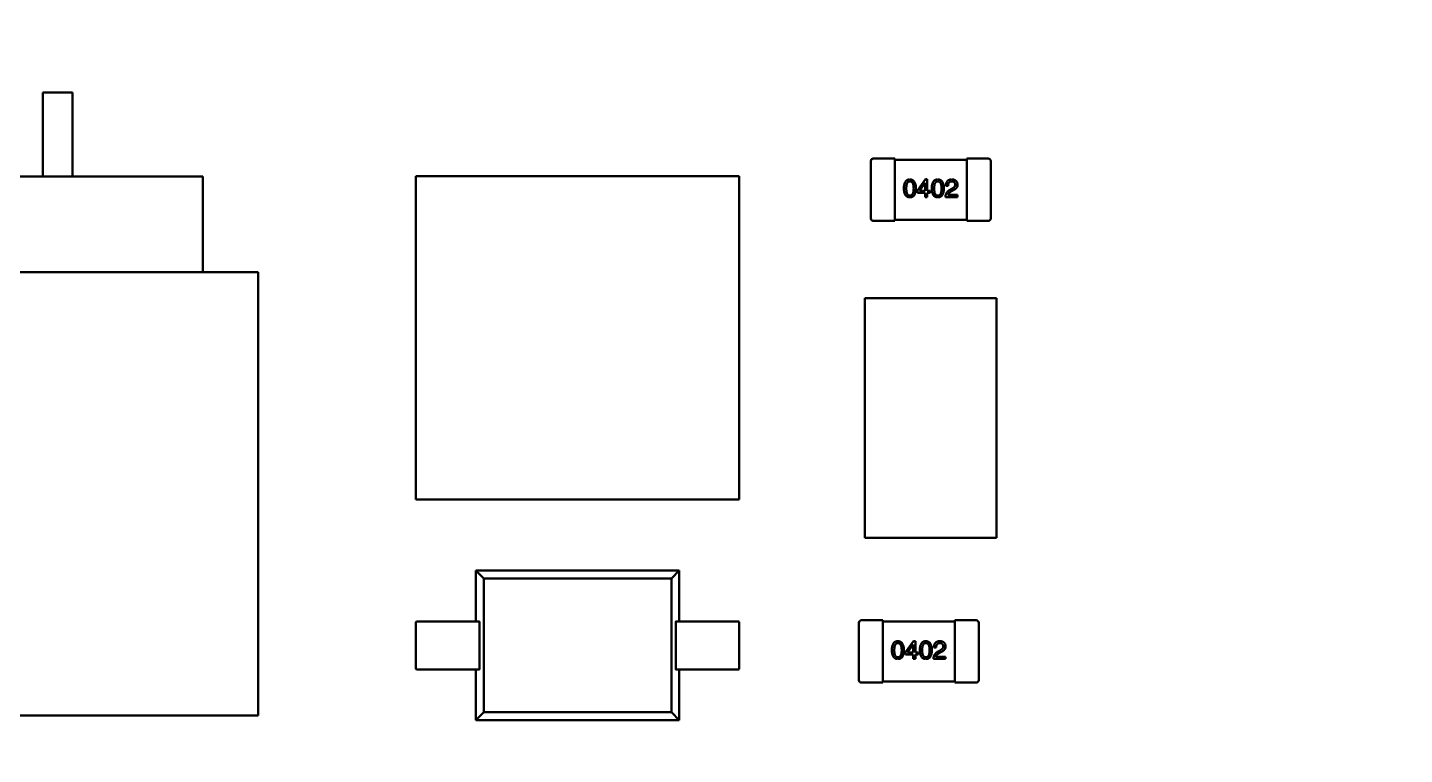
# Model space of a CAD drawing. Header units: millimetres. Extents: x 71 to 428, y 120 to 295.
# Drawn here: x 370.06 to 381.56, y 207.06 to 213.13 of the extents above; entities that cross this region are included whole.
import ezdxf

# ---------------------------------------------------------------- set-up
doc = ezdxf.new("R2010")
doc.units = ezdxf.units.MM
doc.header["$LTSCALE"] = 0.75
doc.layers.add('Visible', color=7, linetype='Continuous', lineweight=50)

msp = doc.modelspace()

# ---------------------------------------------------------------- linework, layer by layer
at = {"layer": 'Visible'}
for p, q in [((370.185, 211.882), (370.185, 212.582)), ((370.185, 212.582), (370.435, 212.582)), ((370.435, 212.582), (370.435, 211.882)), ((377.301, 212.031), (377.121, 212.031)), ((377.301, 212.011), (377.301, 212.031)), ((377.901, 212.021), (377.301, 212.021)), ((377.901, 212.031), (377.901, 212.011)), ((378.081, 212.031), (377.901, 212.031)), ((377.101, 212.011), (377.101, 211.531)), ((377.301, 212.011), (377.301, 211.531)), ((377.901, 211.531), (377.901, 212.011)), ((378.101, 211.531), (378.101, 212.011)), ((368.099, 211.882), (371.522, 211.882)), ((371.522, 211.882), (371.522, 211.082)), ((373.301, 209.184), (373.301, 211.884)), ((373.301, 211.884), (376.001, 211.884)), ((376.001, 211.884), (376.001, 209.184)), ((377.49, 211.764), (377.557, 211.858)), ((377.554, 211.829), (377.507, 211.762)), ((377.554, 211.829), (377.554, 211.829)), ((377.554, 211.829), (377.554, 211.762)), ((377.572, 211.858), (377.557, 211.858)), ((377.572, 211.762), (377.572, 211.858)), ((377.727, 211.804), (377.746, 211.804)), ((377.49, 211.764), (377.49, 211.746)), ((377.49, 211.746), (377.554, 211.746)), ((377.554, 211.762), (377.507, 211.762)), ((377.554, 211.746), (377.554, 211.71)), ((377.554, 211.71), (377.572, 211.71)), ((377.595, 211.762), (377.572, 211.762)), ((377.572, 211.746), (377.595, 211.746)), ((377.572, 211.71), (377.572, 211.746)), ((377.595, 211.746), (377.595, 211.762)), ((377.724, 211.71), (377.824, 211.71)), ((377.824, 211.727), (377.744, 211.727)), ((377.758, 211.768), (377.778, 211.78)), ((377.784, 211.764), (377.769, 211.755)), ((377.824, 211.71), (377.824, 211.727)), ((377.121, 211.511), (377.301, 211.511)), ((377.301, 211.511), (377.301, 211.531)), ((377.301, 211.521), (377.901, 211.521)), ((377.901, 211.531), (377.901, 211.511)), ((377.901, 211.511), (378.081, 211.511)), ((371.985, 211.082), (367.635, 211.082)), ((371.985, 211.082), (371.985, 207.382)), ((378.151, 210.866), (377.051, 210.866)), ((377.051, 210.866), (377.051, 208.866)), ((378.151, 208.866), (378.151, 210.866)), ((376.001, 209.184), (373.301, 209.184)), ((377.051, 208.866), (378.151, 208.866)), ((373.801, 208.166), (373.801, 208.591)), ((373.801, 208.591), (375.501, 208.591)), ((373.868, 208.525), (373.801, 208.591)), ((375.435, 208.525), (375.501, 208.591)), ((375.501, 208.591), (375.501, 208.166)), ((373.868, 207.408), (373.868, 208.525)), ((373.868, 208.525), (374.301, 208.525)), ((374.301, 208.525), (375.435, 208.525)), ((375.435, 208.525), (375.435, 207.408)), ((373.301, 208.161), (373.301, 207.771)), ((373.306, 208.166), (373.529, 208.166)), ((373.529, 208.166), (373.622, 208.166)), ((373.622, 208.166), (373.63, 208.166)), ((373.681, 208.166), (373.671, 208.166)), ((373.8, 208.166), (373.831, 208.166)), ((373.832, 208.161), (373.832, 207.771)), ((375.471, 208.166), (375.503, 208.166)), ((375.471, 207.771), (375.471, 208.161)), ((375.673, 208.166), (375.681, 208.166)), ((375.681, 208.166), (375.773, 208.166)), ((375.773, 208.166), (375.996, 208.166)), ((376.001, 208.161), (376.001, 207.771)), ((377.001, 208.156), (377.001, 207.676)), ((377.201, 208.176), (377.021, 208.176)), ((377.201, 208.156), (377.201, 208.176)), ((377.801, 208.166), (377.201, 208.166)), ((377.201, 208.156), (377.201, 207.676)), ((377.801, 208.176), (377.801, 208.156)), ((377.981, 208.176), (377.801, 208.176)), ((377.801, 207.676), (377.801, 208.156)), ((378.001, 207.676), (378.001, 208.156)), ((377.39, 207.909), (377.457, 208.003)), ((377.473, 208.003), (377.457, 208.003)), ((377.473, 207.907), (377.473, 208.003)), ((377.39, 207.909), (377.39, 207.891)), ((377.39, 207.891), (377.454, 207.891)), ((377.454, 207.974), (377.407, 207.907)), ((377.454, 207.907), (377.407, 207.907)), ((377.454, 207.974), (377.454, 207.974)), ((377.454, 207.974), (377.454, 207.907)), ((377.454, 207.891), (377.454, 207.855)), ((377.495, 207.907), (377.473, 207.907)), ((377.473, 207.891), (377.495, 207.891)), ((377.473, 207.855), (377.473, 207.891)), ((377.495, 207.891), (377.495, 207.907)), ((377.627, 207.949), (377.646, 207.949)), ((377.658, 207.913), (377.678, 207.925)), ((377.684, 207.909), (377.669, 207.9)), ((373.529, 207.766), (373.306, 207.766)), ((373.622, 207.766), (373.529, 207.766)), ((373.63, 207.766), (373.622, 207.766)), ((373.831, 207.766), (373.8, 207.766)), ((373.801, 207.341), (373.801, 207.766)), ((375.503, 207.766), (375.471, 207.766)), ((375.501, 207.766), (375.501, 207.341)), ((375.622, 207.766), (375.632, 207.766)), ((375.681, 207.766), (375.673, 207.766)), ((375.773, 207.766), (375.681, 207.766)), ((375.996, 207.766), (375.773, 207.766)), ((377.454, 207.855), (377.473, 207.855)), ((377.624, 207.855), (377.725, 207.855)), ((377.725, 207.872), (377.644, 207.872)), ((377.725, 207.855), (377.725, 207.872)), ((377.021, 207.656), (377.201, 207.656)), ((377.201, 207.656), (377.201, 207.676)), ((377.201, 207.666), (377.801, 207.666)), ((377.801, 207.676), (377.801, 207.656)), ((377.801, 207.656), (377.981, 207.656)), ((371.985, 207.382), (367.635, 207.382)), ((373.801, 207.341), (373.868, 207.408)), ((375.501, 207.341), (373.801, 207.341)), ((374.301, 207.408), (373.868, 207.408)), ((375.435, 207.408), (374.301, 207.408)), ((375.435, 207.408), (375.501, 207.341))]:
    msp.add_line(p, q, dxfattribs=at)
at = {"layer": 'Visible', "extrusion": (0, 0, -1)}
msp.add_circle((-354.896, 204.496), 47.93, dxfattribs=at)
at = {"layer": 'Visible'}
for centre, start, end in [((377.121, 212.011), 90, 180), ((378.081, 212.011), 0, 90), ((377.121, 211.531), 180, 270), ((378.081, 211.531), 270, 0), ((377.021, 208.156), 90, 180), ((377.981, 208.156), 0, 90), ((377.021, 207.676), 180, 270), ((377.981, 207.676), 270, 0)]:
    msp.add_arc(centre, 0.02, start, end, dxfattribs=at)
at = {"layer": 'Visible', "extrusion": (0, 0, -1)}
for centre, start, end in [((-373.306, 208.161), 360, 90), ((-375.996, 208.161), 90, 180), ((-373.306, 207.771), 270, 360), ((-375.996, 207.771), 180, 270)]:
    msp.add_arc(centre, 0.005, start, end, dxfattribs=at)
at = {"layer": 'Visible'}
for points, knots in [([(377.376, 211.781), (377.376, 211.785), (377.376, 211.79), (377.377, 211.799), (377.378, 211.807), (377.379, 211.814), (377.381, 211.821), (377.383, 211.827), (377.386, 211.833), (377.389, 211.838), (377.392, 211.843), (377.396, 211.847), (377.4, 211.85), (377.405, 211.853), (377.41, 211.855), (377.415, 211.856), (377.421, 211.857), (377.424, 211.858), (377.426, 211.858)], [0, 0, 0, 0, 0.088823, 0.172287, 0.250296, 0.323438, 0.392244, 0.456221, 0.516635, 0.573871, 0.628, 0.680335, 0.731489, 0.782557, 0.834044, 0.886738, 0.942089, 1, 1, 1, 1]), ([(377.426, 211.84), (377.425, 211.84), (377.423, 211.84), (377.419, 211.84), (377.416, 211.839), (377.413, 211.837), (377.41, 211.835), (377.408, 211.832), (377.406, 211.829), (377.404, 211.826), (377.402, 211.822), (377.4, 211.817), (377.399, 211.812), (377.398, 211.807), (377.397, 211.801), (377.397, 211.795), (377.396, 211.788), (377.396, 211.784), (377.396, 211.781)], [0, 0, 0, 0, 0.049764, 0.097007, 0.143217, 0.188577, 0.235116, 0.282997, 0.333719, 0.387776, 0.445989, 0.508679, 0.576563, 0.649481, 0.728235, 0.812722, 0.903548, 1, 1, 1, 1]), ([(377.426, 211.858), (377.428, 211.858), (377.432, 211.857), (377.438, 211.856), (377.443, 211.855), (377.448, 211.852), (377.452, 211.85), (377.456, 211.846), (377.46, 211.842), (377.463, 211.838), (377.466, 211.833), (377.469, 211.827), (377.471, 211.821), (377.473, 211.814), (377.475, 211.807), (377.476, 211.799), (377.477, 211.79), (377.477, 211.784), (377.477, 211.781)], [0, 0, 0, 0, 0.057415, 0.112361, 0.16496, 0.216437, 0.267441, 0.318839, 0.371478, 0.426325, 0.483626, 0.544235, 0.608673, 0.677374, 0.750405, 0.828394, 0.911525, 1, 1, 1, 1]), ([(377.458, 211.781), (377.458, 211.784), (377.457, 211.788), (377.457, 211.795), (377.457, 211.801), (377.456, 211.807), (377.455, 211.812), (377.453, 211.817), (377.452, 211.822), (377.45, 211.826), (377.448, 211.829), (377.445, 211.832), (377.443, 211.835), (377.44, 211.837), (377.437, 211.839), (377.434, 211.84), (377.43, 211.84), (377.428, 211.84), (377.426, 211.84)], [0, 0, 0, 0, 0.095719, 0.185854, 0.269738, 0.347952, 0.420315, 0.487894, 0.550245, 0.608186, 0.662454, 0.713283, 0.761375, 0.808209, 0.854301, 0.901312, 0.949396, 1, 1, 1, 1]), ([(377.609, 211.781), (377.609, 211.785), (377.609, 211.79), (377.61, 211.799), (377.611, 211.807), (377.612, 211.814), (377.614, 211.821), (377.617, 211.827), (377.619, 211.833), (377.622, 211.838), (377.625, 211.843), (377.629, 211.847), (377.633, 211.85), (377.638, 211.853), (377.643, 211.855), (377.648, 211.856), (377.654, 211.857), (377.658, 211.858), (377.66, 211.858)], [0, 0, 0, 0, 0.088823, 0.172287, 0.250296, 0.323438, 0.392244, 0.456221, 0.516635, 0.573871, 0.628, 0.680335, 0.731489, 0.782557, 0.834044, 0.886738, 0.942089, 1, 1, 1, 1]), ([(377.66, 211.84), (377.658, 211.84), (377.656, 211.84), (377.652, 211.84), (377.649, 211.839), (377.646, 211.837), (377.643, 211.835), (377.641, 211.832), (377.639, 211.829), (377.637, 211.826), (377.635, 211.822), (377.633, 211.817), (377.632, 211.812), (377.631, 211.807), (377.63, 211.801), (377.63, 211.795), (377.629, 211.788), (377.629, 211.784), (377.629, 211.781)], [0, 0, 0, 0, 0.049764, 0.097007, 0.143217, 0.188577, 0.235116, 0.282997, 0.333719, 0.387776, 0.445989, 0.508679, 0.576563, 0.649481, 0.728235, 0.812722, 0.903548, 1, 1, 1, 1]), ([(377.66, 211.858), (377.662, 211.858), (377.665, 211.857), (377.671, 211.856), (377.676, 211.855), (377.681, 211.852), (377.685, 211.85), (377.689, 211.846), (377.693, 211.842), (377.697, 211.838), (377.7, 211.833), (377.702, 211.827), (377.704, 211.821), (377.706, 211.814), (377.708, 211.807), (377.709, 211.799), (377.71, 211.79), (377.71, 211.784), (377.71, 211.781)], [0, 0, 0, 0, 0.057415, 0.112361, 0.16496, 0.216437, 0.267441, 0.318839, 0.371478, 0.426325, 0.483626, 0.544235, 0.608673, 0.677374, 0.750405, 0.828394, 0.911525, 1, 1, 1, 1]), ([(377.691, 211.781), (377.691, 211.784), (377.691, 211.788), (377.69, 211.795), (377.69, 211.801), (377.689, 211.807), (377.688, 211.812), (377.686, 211.817), (377.685, 211.822), (377.683, 211.826), (377.681, 211.829), (377.679, 211.832), (377.676, 211.835), (377.673, 211.837), (377.67, 211.839), (377.667, 211.84), (377.663, 211.84), (377.661, 211.84), (377.66, 211.84)], [0, 0, 0, 0, 0.095719, 0.185854, 0.269738, 0.347952, 0.420315, 0.487894, 0.550245, 0.608186, 0.662454, 0.713283, 0.761375, 0.808209, 0.854301, 0.901312, 0.949396, 1, 1, 1, 1]), ([(377.727, 211.804), (377.727, 211.806), (377.727, 211.811), (377.728, 211.816), (377.729, 211.822), (377.73, 211.827), (377.732, 211.832), (377.734, 211.836), (377.737, 211.84), (377.74, 211.844), (377.743, 211.847), (377.747, 211.85), (377.751, 211.852), (377.756, 211.854), (377.761, 211.855), (377.766, 211.857), (377.772, 211.857), (377.776, 211.858), (377.778, 211.858)], [0, 0, 0, 0, 0.074935, 0.145873, 0.212498, 0.27598, 0.33603, 0.394042, 0.450372, 0.505546, 0.560812, 0.616481, 0.673265, 0.732328, 0.7938, 0.858943, 0.92718, 1, 1, 1, 1]), ([(377.775, 211.84), (377.774, 211.84), (377.772, 211.84), (377.769, 211.84), (377.766, 211.839), (377.763, 211.838), (377.76, 211.837), (377.758, 211.835), (377.755, 211.834), (377.754, 211.831), (377.752, 211.829), (377.75, 211.826), (377.749, 211.823), (377.748, 211.82), (377.747, 211.817), (377.746, 211.813), (377.746, 211.809), (377.746, 211.806), (377.746, 211.804)], [0, 0, 0, 0, 0.065945, 0.127767, 0.186553, 0.242898, 0.297728, 0.351599, 0.404854, 0.459191, 0.515338, 0.573322, 0.634405, 0.698538, 0.767039, 0.84022, 0.917406, 1, 1, 1, 1]), ([(377.805, 211.814), (377.805, 211.815), (377.805, 211.817), (377.804, 211.82), (377.803, 211.823), (377.802, 211.825), (377.801, 211.828), (377.8, 211.83), (377.798, 211.832), (377.797, 211.834), (377.795, 211.835), (377.793, 211.836), (377.79, 211.838), (377.788, 211.839), (377.785, 211.839), (377.782, 211.84), (377.779, 211.84), (377.776, 211.84), (377.775, 211.84)], [0, 0, 0, 0, 0.069456, 0.136175, 0.198596, 0.258993, 0.316838, 0.37342, 0.428889, 0.48454, 0.540119, 0.597644, 0.65702, 0.718534, 0.783117, 0.851564, 0.923888, 1, 1, 1, 1]), ([(377.778, 211.858), (377.78, 211.858), (377.783, 211.857), (377.788, 211.857), (377.793, 211.855), (377.797, 211.854), (377.801, 211.852), (377.805, 211.85), (377.809, 211.848), (377.812, 211.845), (377.814, 211.843), (377.817, 211.839), (377.819, 211.836), (377.821, 211.832), (377.822, 211.828), (377.823, 211.823), (377.824, 211.818), (377.824, 211.815), (377.824, 211.813)], [0, 0, 0, 0, 0.074847, 0.14558, 0.212628, 0.276599, 0.337792, 0.396608, 0.453638, 0.509854, 0.565589, 0.621545, 0.678777, 0.737222, 0.798388, 0.862259, 0.929312, 1, 1, 1, 1]), ([(377.778, 211.78), (377.779, 211.78), (377.781, 211.782), (377.784, 211.784), (377.787, 211.785), (377.79, 211.787), (377.793, 211.789), (377.795, 211.792), (377.797, 211.794), (377.799, 211.796), (377.8, 211.798), (377.802, 211.8), (377.803, 211.802), (377.804, 211.805), (377.804, 211.807), (377.805, 211.809), (377.805, 211.812), (377.805, 211.813), (377.805, 211.814)], [0, 0, 0, 0, 0.084365, 0.165386, 0.24176, 0.314729, 0.38433, 0.449952, 0.513164, 0.5734, 0.630824, 0.68644, 0.740136, 0.792605, 0.844515, 0.896112, 0.947763, 1, 1, 1, 1]), ([(377.824, 211.813), (377.825, 211.812), (377.825, 211.81), (377.824, 211.806), (377.824, 211.802), (377.823, 211.799), (377.821, 211.796), (377.82, 211.792), (377.818, 211.789), (377.815, 211.786), (377.813, 211.783), (377.81, 211.78), (377.806, 211.777), (377.802, 211.774), (377.798, 211.772), (377.794, 211.769), (377.789, 211.767), (377.786, 211.765), (377.784, 211.764)], [0, 0, 0, 0, 0.055083, 0.109453, 0.162685, 0.21614, 0.26961, 0.324284, 0.380202, 0.437433, 0.497084, 0.559152, 0.624288, 0.692446, 0.763862, 0.838743, 0.917269, 1, 1, 1, 1]), ([(377.426, 211.708), (377.424, 211.708), (377.421, 211.708), (377.415, 211.709), (377.41, 211.71), (377.405, 211.712), (377.4, 211.715), (377.396, 211.718), (377.392, 211.722), (377.389, 211.727), (377.386, 211.731), (377.383, 211.737), (377.381, 211.743), (377.379, 211.75), (377.378, 211.757), (377.377, 211.765), (377.376, 211.773), (377.376, 211.779), (377.376, 211.781)], [0, 0, 0, 0, 0.059135, 0.115606, 0.169241, 0.221578, 0.273261, 0.324749, 0.377329, 0.431642, 0.488541, 0.548597, 0.612232, 0.680174, 0.752504, 0.829777, 0.912307, 1, 1, 1, 1]), ([(377.396, 211.781), (377.396, 211.779), (377.396, 211.774), (377.397, 211.768), (377.397, 211.762), (377.398, 211.756), (377.399, 211.75), (377.4, 211.746), (377.402, 211.741), (377.404, 211.737), (377.406, 211.734), (377.408, 211.731), (377.41, 211.728), (377.413, 211.726), (377.416, 211.724), (377.419, 211.723), (377.423, 211.723), (377.425, 211.722), (377.426, 211.722)], [0, 0, 0, 0, 0.096457, 0.187288, 0.27178, 0.350132, 0.423455, 0.491343, 0.554037, 0.612253, 0.666313, 0.717038, 0.764921, 0.811214, 0.856775, 0.902988, 0.950234, 1, 1, 1, 1]), ([(377.477, 211.781), (377.477, 211.779), (377.477, 211.773), (377.476, 211.765), (377.475, 211.757), (377.474, 211.75), (377.472, 211.743), (377.469, 211.737), (377.467, 211.731), (377.464, 211.727), (377.46, 211.722), (377.457, 211.718), (377.453, 211.715), (377.448, 211.712), (377.443, 211.71), (377.438, 211.709), (377.432, 211.708), (377.428, 211.708), (377.426, 211.708)], [0, 0, 0, 0, 0.08769, 0.170218, 0.24749, 0.319818, 0.387758, 0.451391, 0.511445, 0.568185, 0.622681, 0.67526, 0.726746, 0.778428, 0.830764, 0.884397, 0.940866, 1, 1, 1, 1]), ([(377.426, 211.722), (377.428, 211.723), (377.43, 211.723), (377.434, 211.723), (377.437, 211.725), (377.44, 211.726), (377.443, 211.729), (377.445, 211.731), (377.448, 211.734), (377.45, 211.738), (377.452, 211.742), (377.453, 211.746), (377.455, 211.751), (377.456, 211.756), (377.457, 211.762), (377.457, 211.768), (377.457, 211.775), (377.458, 211.779), (377.458, 211.781)], [0, 0, 0, 0, 0.050879, 0.099377, 0.146973, 0.193618, 0.240619, 0.289461, 0.34047, 0.395283, 0.453059, 0.515633, 0.582666, 0.655287, 0.732971, 0.815933, 0.905166, 1, 1, 1, 1]), ([(377.66, 211.708), (377.658, 211.708), (377.654, 211.708), (377.648, 211.709), (377.643, 211.71), (377.638, 211.712), (377.633, 211.715), (377.629, 211.718), (377.625, 211.722), (377.622, 211.727), (377.619, 211.731), (377.617, 211.737), (377.614, 211.743), (377.612, 211.75), (377.611, 211.757), (377.61, 211.765), (377.609, 211.773), (377.609, 211.779), (377.609, 211.781)], [0, 0, 0, 0, 0.059135, 0.115606, 0.169241, 0.221578, 0.273261, 0.324749, 0.377329, 0.431642, 0.488541, 0.548597, 0.612232, 0.680174, 0.752504, 0.829777, 0.912307, 1, 1, 1, 1]), ([(377.629, 211.781), (377.629, 211.779), (377.629, 211.774), (377.63, 211.768), (377.63, 211.762), (377.631, 211.756), (377.632, 211.75), (377.633, 211.746), (377.635, 211.741), (377.637, 211.737), (377.639, 211.734), (377.641, 211.731), (377.643, 211.728), (377.646, 211.726), (377.649, 211.724), (377.652, 211.723), (377.656, 211.723), (377.658, 211.722), (377.66, 211.722)], [0, 0, 0, 0, 0.096457, 0.187288, 0.27178, 0.350132, 0.423455, 0.491343, 0.554037, 0.612253, 0.666313, 0.717038, 0.764921, 0.811214, 0.856775, 0.902988, 0.950234, 1, 1, 1, 1]), ([(377.66, 211.722), (377.661, 211.723), (377.663, 211.723), (377.667, 211.723), (377.67, 211.725), (377.673, 211.726), (377.676, 211.729), (377.679, 211.731), (377.681, 211.734), (377.683, 211.738), (377.685, 211.742), (377.686, 211.746), (377.688, 211.751), (377.689, 211.756), (377.69, 211.762), (377.69, 211.768), (377.691, 211.775), (377.691, 211.779), (377.691, 211.781)], [0, 0, 0, 0, 0.050879, 0.099377, 0.146973, 0.193618, 0.240619, 0.289461, 0.34047, 0.395283, 0.453059, 0.515633, 0.582666, 0.655287, 0.732971, 0.815933, 0.905166, 1, 1, 1, 1]), ([(377.71, 211.781), (377.71, 211.779), (377.71, 211.773), (377.709, 211.765), (377.708, 211.757), (377.707, 211.75), (377.705, 211.743), (377.703, 211.737), (377.7, 211.731), (377.697, 211.727), (377.694, 211.722), (377.69, 211.718), (377.686, 211.715), (377.681, 211.712), (377.676, 211.71), (377.671, 211.709), (377.665, 211.708), (377.662, 211.708), (377.66, 211.708)], [0, 0, 0, 0, 0.08769, 0.170218, 0.24749, 0.319818, 0.387758, 0.451391, 0.511445, 0.568185, 0.622681, 0.67526, 0.726746, 0.778428, 0.830764, 0.884397, 0.940866, 1, 1, 1, 1]), ([(377.724, 211.71), (377.724, 211.712), (377.724, 211.715), (377.724, 211.72), (377.725, 211.724), (377.726, 211.729), (377.727, 211.733), (377.729, 211.737), (377.731, 211.741), (377.733, 211.745), (377.735, 211.748), (377.737, 211.752), (377.74, 211.755), (377.743, 211.758), (377.747, 211.761), (377.75, 211.764), (377.754, 211.766), (377.757, 211.768), (377.758, 211.768)], [0, 0, 0, 0, 0.069512, 0.136307, 0.201431, 0.265186, 0.327322, 0.388242, 0.448098, 0.507757, 0.566952, 0.626243, 0.686026, 0.745963, 0.807549, 0.869906, 0.934172, 1, 1, 1, 1]), ([(377.769, 211.755), (377.767, 211.754), (377.764, 211.752), (377.759, 211.749), (377.755, 211.746), (377.752, 211.742), (377.749, 211.739), (377.747, 211.735), (377.745, 211.731), (377.744, 211.729), (377.744, 211.727)], [0, 0, 0, 0, 0.158292, 0.304606, 0.440272, 0.565336, 0.681745, 0.791834, 0.896966, 1, 1, 1, 1]), ([(373.63, 208.166), (373.63, 208.166), (373.63, 208.166), (373.631, 208.166), (373.631, 208.166), (373.632, 208.166), (373.632, 208.166), (373.633, 208.166), (373.634, 208.166), (373.634, 208.166), (373.635, 208.166), (373.636, 208.166), (373.638, 208.166), (373.639, 208.166), (373.64, 208.166), (373.641, 208.166), (373.643, 208.166), (373.644, 208.166), (373.646, 208.166), (373.648, 208.166), (373.65, 208.166), (373.651, 208.166), (373.653, 208.166), (373.655, 208.166), (373.658, 208.166), (373.66, 208.166), (373.662, 208.166), (373.665, 208.166), (373.666, 208.166), (373.668, 208.166), (373.671, 208.166)], [0, 0, 0, 0, 0.0454545, 0.0454545, 0.0454545, 0.0909091, 0.0909091, 0.0909091, 0.1363636, 0.1363636, 0.1363636, 0.1818182, 0.1818182, 0.1818182, 0.2272727, 0.2272727, 0.2272727, 0.2727273, 0.2727273, 0.2727273, 0.3181818, 0.3181818, 0.3181818, 0.3636364, 0.3636364, 0.3636364, 0.4090909, 0.4090909, 0.4090909, 0.4447466, 0.4447466, 0.4447466, 0.4447466]), ([(373.681, 208.166), (373.684, 208.166), (373.687, 208.166), (373.69, 208.166), (373.693, 208.166), (373.696, 208.166), (373.699, 208.166), (373.702, 208.166), (373.706, 208.166), (373.709, 208.166), (373.712, 208.166), (373.716, 208.166), (373.719, 208.166), (373.722, 208.166), (373.726, 208.166), (373.729, 208.166), (373.733, 208.166), (373.737, 208.166), (373.74, 208.166), (373.744, 208.166), (373.748, 208.166), (373.751, 208.166), (373.755, 208.166), (373.759, 208.166), (373.763, 208.166), (373.767, 208.166), (373.771, 208.166), (373.775, 208.166), (373.779, 208.166), (373.783, 208.166), (373.787, 208.166), (373.791, 208.166), (373.796, 208.166), (373.8, 208.166)], [0.5, 0.5, 0.5, 0.5, 0.5454545, 0.5454545, 0.5454545, 0.5909091, 0.5909091, 0.5909091, 0.6363636, 0.6363636, 0.6363636, 0.6818182, 0.6818182, 0.6818182, 0.7272727, 0.7272727, 0.7272727, 0.7727273, 0.7727273, 0.7727273, 0.8181818, 0.8181818, 0.8181818, 0.8636364, 0.8636364, 0.8636364, 0.9090909, 0.9090909, 0.9090909, 0.9545455, 0.9545455, 0.9545455, 1, 1, 1, 1]), ([(375.503, 208.166), (375.507, 208.166), (375.511, 208.166), (375.515, 208.166), (375.52, 208.166), (375.524, 208.166), (375.528, 208.166), (375.532, 208.166), (375.536, 208.166), (375.539, 208.166), (375.543, 208.166), (375.547, 208.166), (375.551, 208.166), (375.555, 208.166), (375.558, 208.166), (375.562, 208.166), (375.566, 208.166), (375.569, 208.166), (375.573, 208.166), (375.577, 208.166), (375.58, 208.166), (375.584, 208.166), (375.587, 208.166), (375.59, 208.166), (375.594, 208.166), (375.597, 208.166), (375.6, 208.166), (375.604, 208.166), (375.607, 208.166), (375.61, 208.166), (375.612, 208.166)], [0, 0, 0, 0, 0.0454545, 0.0454545, 0.0454545, 0.0909091, 0.0909091, 0.0909091, 0.1363636, 0.1363636, 0.1363636, 0.1818182, 0.1818182, 0.1818182, 0.2272727, 0.2272727, 0.2272727, 0.2727273, 0.2727273, 0.2727273, 0.3181818, 0.3181818, 0.3181818, 0.3636364, 0.3636364, 0.3636364, 0.4090909, 0.4090909, 0.4090909, 0.452176, 0.452176, 0.452176, 0.452176]), ([(375.612, 208.166), (375.613, 208.166), (375.613, 208.166), (375.613, 208.166), (375.616, 208.166), (375.619, 208.166), (375.622, 208.166), (375.625, 208.166), (375.628, 208.166), (375.631, 208.166), (375.633, 208.166), (375.636, 208.166), (375.638, 208.166), (375.641, 208.166), (375.643, 208.166), (375.645, 208.166), (375.647, 208.166), (375.65, 208.166), (375.651, 208.166), (375.653, 208.166), (375.655, 208.166), (375.657, 208.166), (375.659, 208.166), (375.66, 208.166), (375.661, 208.166), (375.663, 208.166), (375.664, 208.166), (375.665, 208.166), (375.666, 208.166), (375.667, 208.166), (375.668, 208.166), (375.669, 208.166), (375.67, 208.166), (375.671, 208.166), (375.671, 208.166), (375.672, 208.166), (375.672, 208.166), (375.673, 208.166), (375.673, 208.166), (375.673, 208.166)], [0.452176, 0.452176, 0.452176, 0.452176, 0.4545455, 0.4545455, 0.4545455, 0.5, 0.5, 0.5, 0.5454545, 0.5454545, 0.5454545, 0.5909091, 0.5909091, 0.5909091, 0.6363636, 0.6363636, 0.6363636, 0.6818182, 0.6818182, 0.6818182, 0.7272727, 0.7272727, 0.7272727, 0.7727273, 0.7727273, 0.7727273, 0.8181818, 0.8181818, 0.8181818, 0.8636364, 0.8636364, 0.8636364, 0.9090909, 0.9090909, 0.9090909, 0.9545455, 0.9545455, 0.9545455, 1, 1, 1, 1]), ([(377.276, 207.926), (377.276, 207.929), (377.276, 207.935), (377.277, 207.944), (377.278, 207.952), (377.279, 207.959), (377.281, 207.966), (377.283, 207.972), (377.286, 207.978), (377.289, 207.983), (377.292, 207.988), (377.296, 207.992), (377.3, 207.995), (377.305, 207.998), (377.31, 208), (377.315, 208.001), (377.321, 208.002), (377.324, 208.003), (377.326, 208.003)], [0, 0, 0, 0, 0.088823, 0.172287, 0.250296, 0.323438, 0.392244, 0.456221, 0.516635, 0.573871, 0.628, 0.680335, 0.731489, 0.782557, 0.834044, 0.886738, 0.942089, 1, 1, 1, 1]), ([(377.326, 208.003), (377.328, 208.003), (377.332, 208.002), (377.338, 208.001), (377.343, 208), (377.348, 207.997), (377.352, 207.995), (377.356, 207.991), (377.36, 207.987), (377.363, 207.983), (377.366, 207.978), (377.369, 207.972), (377.371, 207.966), (377.373, 207.959), (377.375, 207.952), (377.376, 207.944), (377.377, 207.935), (377.377, 207.929), (377.377, 207.926)], [0, 0, 0, 0, 0.057415, 0.112361, 0.16496, 0.216437, 0.267441, 0.318839, 0.371478, 0.426325, 0.483626, 0.544235, 0.608673, 0.677374, 0.750405, 0.828394, 0.911525, 1, 1, 1, 1]), ([(377.509, 207.926), (377.509, 207.929), (377.509, 207.935), (377.51, 207.944), (377.511, 207.952), (377.512, 207.959), (377.514, 207.966), (377.517, 207.972), (377.519, 207.978), (377.522, 207.983), (377.526, 207.988), (377.529, 207.992), (377.533, 207.995), (377.538, 207.998), (377.543, 208), (377.548, 208.001), (377.554, 208.002), (377.558, 208.003), (377.56, 208.003)], [0, 0, 0, 0, 0.088823, 0.172287, 0.250296, 0.323438, 0.392244, 0.456221, 0.516635, 0.573871, 0.628, 0.680335, 0.731489, 0.782557, 0.834044, 0.886738, 0.942089, 1, 1, 1, 1]), ([(377.56, 208.003), (377.562, 208.003), (377.565, 208.002), (377.571, 208.001), (377.576, 208), (377.581, 207.997), (377.585, 207.995), (377.59, 207.991), (377.593, 207.987), (377.597, 207.983), (377.6, 207.978), (377.602, 207.972), (377.605, 207.966), (377.606, 207.959), (377.608, 207.952), (377.609, 207.944), (377.61, 207.935), (377.61, 207.929), (377.61, 207.926)], [0, 0, 0, 0, 0.057415, 0.112361, 0.16496, 0.216437, 0.267441, 0.318839, 0.371478, 0.426325, 0.483626, 0.544235, 0.608673, 0.677374, 0.750405, 0.828394, 0.911525, 1, 1, 1, 1]), ([(377.627, 207.949), (377.627, 207.951), (377.627, 207.956), (377.628, 207.961), (377.629, 207.967), (377.63, 207.972), (377.632, 207.977), (377.634, 207.981), (377.637, 207.985), (377.64, 207.989), (377.643, 207.992), (377.647, 207.995), (377.651, 207.997), (377.656, 207.999), (377.661, 208), (377.666, 208.002), (377.672, 208.002), (377.676, 208.003), (377.678, 208.003)], [0, 0, 0, 0, 0.074935, 0.145873, 0.212498, 0.27598, 0.33603, 0.394042, 0.450372, 0.505546, 0.560812, 0.616481, 0.673265, 0.732328, 0.7938, 0.858943, 0.92718, 1, 1, 1, 1]), ([(377.678, 208.003), (377.68, 208.003), (377.683, 208.002), (377.688, 208.002), (377.693, 208), (377.697, 207.999), (377.701, 207.997), (377.705, 207.995), (377.709, 207.993), (377.712, 207.99), (377.714, 207.988), (377.717, 207.984), (377.719, 207.981), (377.721, 207.977), (377.722, 207.973), (377.723, 207.968), (377.724, 207.963), (377.724, 207.96), (377.725, 207.958)], [0, 0, 0, 0, 0.074847, 0.14558, 0.212628, 0.276599, 0.337792, 0.396608, 0.453638, 0.509854, 0.565589, 0.621545, 0.678777, 0.737222, 0.798388, 0.862259, 0.929312, 1, 1, 1, 1]), ([(377.326, 207.853), (377.324, 207.853), (377.321, 207.853), (377.315, 207.854), (377.31, 207.855), (377.305, 207.857), (377.3, 207.86), (377.296, 207.863), (377.292, 207.867), (377.289, 207.872), (377.286, 207.876), (377.283, 207.882), (377.281, 207.888), (377.279, 207.895), (377.278, 207.902), (377.277, 207.909), (377.276, 207.918), (377.276, 207.924), (377.276, 207.926)], [0, 0, 0, 0, 0.059135, 0.115606, 0.169241, 0.221578, 0.273261, 0.324749, 0.377329, 0.431642, 0.488541, 0.548597, 0.612232, 0.680174, 0.752504, 0.829777, 0.912307, 1, 1, 1, 1]), ([(377.326, 207.985), (377.325, 207.985), (377.323, 207.985), (377.319, 207.985), (377.316, 207.983), (377.313, 207.982), (377.31, 207.98), (377.308, 207.977), (377.306, 207.974), (377.304, 207.971), (377.302, 207.967), (377.3, 207.962), (377.299, 207.957), (377.298, 207.952), (377.297, 207.946), (377.297, 207.94), (377.296, 207.933), (377.296, 207.929), (377.296, 207.926)], [0, 0, 0, 0, 0.049764, 0.097007, 0.143217, 0.188577, 0.235116, 0.282997, 0.333719, 0.387776, 0.445989, 0.508679, 0.576563, 0.649481, 0.728235, 0.812722, 0.903548, 1, 1, 1, 1]), ([(377.296, 207.926), (377.296, 207.924), (377.296, 207.919), (377.297, 207.913), (377.297, 207.907), (377.298, 207.901), (377.299, 207.895), (377.3, 207.891), (377.302, 207.886), (377.304, 207.882), (377.306, 207.879), (377.308, 207.876), (377.31, 207.873), (377.313, 207.871), (377.316, 207.869), (377.319, 207.868), (377.323, 207.868), (377.325, 207.867), (377.326, 207.867)], [0, 0, 0, 0, 0.096457, 0.187288, 0.27178, 0.350132, 0.423455, 0.491343, 0.554037, 0.612253, 0.666313, 0.717038, 0.764921, 0.811214, 0.856775, 0.902988, 0.950234, 1, 1, 1, 1]), ([(377.358, 207.926), (377.358, 207.929), (377.358, 207.933), (377.357, 207.94), (377.357, 207.946), (377.356, 207.952), (377.355, 207.957), (377.353, 207.962), (377.352, 207.967), (377.35, 207.971), (377.348, 207.974), (377.346, 207.977), (377.343, 207.98), (377.34, 207.982), (377.337, 207.983), (377.334, 207.985), (377.33, 207.985), (377.328, 207.985), (377.326, 207.985)], [0, 0, 0, 0, 0.095719, 0.185854, 0.269738, 0.347952, 0.420315, 0.487894, 0.550245, 0.608186, 0.662454, 0.713283, 0.761375, 0.808209, 0.854301, 0.901312, 0.949396, 1, 1, 1, 1]), ([(377.377, 207.926), (377.377, 207.924), (377.377, 207.918), (377.376, 207.909), (377.375, 207.902), (377.374, 207.895), (377.372, 207.888), (377.369, 207.882), (377.367, 207.876), (377.364, 207.872), (377.361, 207.867), (377.357, 207.863), (377.353, 207.86), (377.348, 207.857), (377.343, 207.855), (377.338, 207.854), (377.332, 207.853), (377.328, 207.853), (377.326, 207.853)], [0, 0, 0, 0, 0.08769, 0.170218, 0.24749, 0.319818, 0.387758, 0.451391, 0.511445, 0.568185, 0.622681, 0.67526, 0.726746, 0.778428, 0.830764, 0.884397, 0.940866, 1, 1, 1, 1]), ([(377.326, 207.867), (377.328, 207.868), (377.33, 207.868), (377.334, 207.868), (377.337, 207.87), (377.34, 207.871), (377.343, 207.873), (377.346, 207.876), (377.348, 207.879), (377.35, 207.883), (377.352, 207.887), (377.353, 207.891), (377.355, 207.896), (377.356, 207.901), (377.357, 207.907), (377.357, 207.913), (377.358, 207.92), (377.358, 207.924), (377.358, 207.926)], [0, 0, 0, 0, 0.050879, 0.099377, 0.146973, 0.193618, 0.240619, 0.289461, 0.34047, 0.395283, 0.453059, 0.515633, 0.582666, 0.655287, 0.732971, 0.815933, 0.905166, 1, 1, 1, 1]), ([(377.56, 207.853), (377.558, 207.853), (377.554, 207.853), (377.548, 207.854), (377.543, 207.855), (377.538, 207.857), (377.533, 207.86), (377.529, 207.863), (377.526, 207.867), (377.522, 207.872), (377.519, 207.876), (377.517, 207.882), (377.514, 207.888), (377.512, 207.895), (377.511, 207.902), (377.51, 207.909), (377.509, 207.918), (377.509, 207.924), (377.509, 207.926)], [0, 0, 0, 0, 0.059135, 0.115606, 0.169241, 0.221578, 0.273261, 0.324749, 0.377329, 0.431642, 0.488541, 0.548597, 0.612232, 0.680174, 0.752504, 0.829777, 0.912307, 1, 1, 1, 1]), ([(377.56, 207.985), (377.558, 207.985), (377.556, 207.985), (377.552, 207.985), (377.549, 207.983), (377.546, 207.982), (377.544, 207.98), (377.541, 207.977), (377.539, 207.974), (377.537, 207.971), (377.535, 207.967), (377.533, 207.962), (377.532, 207.957), (377.531, 207.952), (377.53, 207.946), (377.53, 207.94), (377.529, 207.933), (377.529, 207.929), (377.529, 207.926)], [0, 0, 0, 0, 0.049764, 0.097007, 0.143217, 0.188577, 0.235116, 0.282997, 0.333719, 0.387776, 0.445989, 0.508679, 0.576563, 0.649481, 0.728235, 0.812722, 0.903548, 1, 1, 1, 1]), ([(377.529, 207.926), (377.529, 207.924), (377.529, 207.919), (377.53, 207.913), (377.53, 207.907), (377.531, 207.901), (377.532, 207.895), (377.533, 207.891), (377.535, 207.886), (377.537, 207.882), (377.539, 207.879), (377.541, 207.876), (377.544, 207.873), (377.546, 207.871), (377.549, 207.869), (377.552, 207.868), (377.556, 207.868), (377.558, 207.867), (377.56, 207.867)], [0, 0, 0, 0, 0.096457, 0.187288, 0.27178, 0.350132, 0.423455, 0.491343, 0.554037, 0.612253, 0.666313, 0.717038, 0.764921, 0.811214, 0.856775, 0.902988, 0.950234, 1, 1, 1, 1]), ([(377.591, 207.926), (377.591, 207.929), (377.591, 207.933), (377.59, 207.94), (377.59, 207.946), (377.589, 207.952), (377.588, 207.957), (377.586, 207.962), (377.585, 207.967), (377.583, 207.971), (377.581, 207.974), (377.579, 207.977), (377.576, 207.98), (377.573, 207.982), (377.57, 207.983), (377.567, 207.985), (377.563, 207.985), (377.561, 207.985), (377.56, 207.985)], [0, 0, 0, 0, 0.095719, 0.185854, 0.269738, 0.347952, 0.420315, 0.487894, 0.550245, 0.608186, 0.662454, 0.713283, 0.761375, 0.808209, 0.854301, 0.901312, 0.949396, 1, 1, 1, 1]), ([(377.56, 207.867), (377.561, 207.868), (377.563, 207.868), (377.567, 207.868), (377.57, 207.87), (377.573, 207.871), (377.576, 207.873), (377.579, 207.876), (377.581, 207.879), (377.583, 207.883), (377.585, 207.887), (377.586, 207.891), (377.588, 207.896), (377.589, 207.901), (377.59, 207.907), (377.59, 207.913), (377.591, 207.92), (377.591, 207.924), (377.591, 207.926)], [0, 0, 0, 0, 0.050879, 0.099377, 0.146973, 0.193618, 0.240619, 0.289461, 0.34047, 0.395283, 0.453059, 0.515633, 0.582666, 0.655287, 0.732971, 0.815933, 0.905166, 1, 1, 1, 1]), ([(377.61, 207.926), (377.61, 207.924), (377.61, 207.918), (377.609, 207.909), (377.608, 207.902), (377.607, 207.895), (377.605, 207.888), (377.603, 207.882), (377.6, 207.876), (377.597, 207.872), (377.594, 207.867), (377.59, 207.863), (377.586, 207.86), (377.581, 207.857), (377.576, 207.855), (377.571, 207.854), (377.565, 207.853), (377.562, 207.853), (377.56, 207.853)], [0, 0, 0, 0, 0.08769, 0.170218, 0.24749, 0.319818, 0.387758, 0.451391, 0.511445, 0.568185, 0.622681, 0.67526, 0.726746, 0.778428, 0.830764, 0.884397, 0.940866, 1, 1, 1, 1]), ([(377.624, 207.855), (377.624, 207.857), (377.624, 207.86), (377.624, 207.865), (377.625, 207.869), (377.626, 207.874), (377.627, 207.878), (377.629, 207.882), (377.631, 207.886), (377.633, 207.89), (377.635, 207.893), (377.638, 207.897), (377.64, 207.9), (377.643, 207.903), (377.647, 207.906), (377.65, 207.909), (377.654, 207.911), (377.657, 207.913), (377.658, 207.913)], [0, 0, 0, 0, 0.069512, 0.136307, 0.201431, 0.265186, 0.327322, 0.388242, 0.448098, 0.507757, 0.566952, 0.626243, 0.686026, 0.745963, 0.807549, 0.869906, 0.934172, 1, 1, 1, 1]), ([(377.669, 207.9), (377.667, 207.899), (377.664, 207.897), (377.659, 207.894), (377.655, 207.891), (377.652, 207.887), (377.649, 207.884), (377.647, 207.88), (377.645, 207.876), (377.644, 207.874), (377.644, 207.872)], [0, 0, 0, 0, 0.158292, 0.304606, 0.440272, 0.565336, 0.681745, 0.791834, 0.896966, 1, 1, 1, 1]), ([(377.675, 207.985), (377.674, 207.985), (377.672, 207.985), (377.669, 207.985), (377.666, 207.984), (377.663, 207.983), (377.66, 207.982), (377.658, 207.98), (377.656, 207.979), (377.654, 207.976), (377.652, 207.974), (377.65, 207.971), (377.649, 207.968), (377.648, 207.965), (377.647, 207.962), (377.646, 207.958), (377.646, 207.954), (377.646, 207.951), (377.646, 207.949)], [0, 0, 0, 0, 0.065945, 0.127767, 0.186553, 0.242898, 0.297728, 0.351599, 0.404854, 0.459191, 0.515338, 0.573322, 0.634405, 0.698538, 0.767039, 0.84022, 0.917406, 1, 1, 1, 1]), ([(377.705, 207.959), (377.705, 207.96), (377.705, 207.962), (377.704, 207.965), (377.703, 207.968), (377.702, 207.97), (377.701, 207.973), (377.7, 207.975), (377.698, 207.977), (377.697, 207.979), (377.695, 207.98), (377.693, 207.981), (377.69, 207.983), (377.688, 207.984), (377.685, 207.984), (377.682, 207.985), (377.679, 207.985), (377.676, 207.985), (377.675, 207.985)], [0, 0, 0, 0, 0.069456, 0.136175, 0.198596, 0.258993, 0.316838, 0.37342, 0.428889, 0.48454, 0.540119, 0.597644, 0.65702, 0.718534, 0.783117, 0.851564, 0.923888, 1, 1, 1, 1]), ([(377.678, 207.925), (377.679, 207.925), (377.681, 207.927), (377.684, 207.929), (377.687, 207.93), (377.69, 207.932), (377.693, 207.934), (377.695, 207.937), (377.697, 207.939), (377.699, 207.941), (377.701, 207.943), (377.702, 207.945), (377.703, 207.947), (377.704, 207.95), (377.704, 207.952), (377.705, 207.954), (377.705, 207.957), (377.705, 207.958), (377.705, 207.959)], [0, 0, 0, 0, 0.084365, 0.165386, 0.24176, 0.314729, 0.38433, 0.449952, 0.513164, 0.5734, 0.630824, 0.68644, 0.740136, 0.792605, 0.844515, 0.896112, 0.947763, 1, 1, 1, 1]), ([(377.725, 207.958), (377.725, 207.957), (377.725, 207.955), (377.724, 207.951), (377.724, 207.947), (377.723, 207.944), (377.721, 207.941), (377.72, 207.937), (377.718, 207.934), (377.715, 207.931), (377.713, 207.928), (377.71, 207.925), (377.706, 207.922), (377.703, 207.919), (377.698, 207.917), (377.694, 207.914), (377.689, 207.912), (377.686, 207.91), (377.684, 207.909)], [0, 0, 0, 0, 0.055083, 0.109453, 0.162685, 0.21614, 0.26961, 0.324284, 0.380202, 0.437433, 0.497084, 0.559152, 0.624288, 0.692446, 0.763862, 0.838743, 0.917269, 1, 1, 1, 1]), ([(373.69, 207.766), (373.69, 207.766), (373.69, 207.766), (373.69, 207.766), (373.687, 207.766), (373.684, 207.766), (373.681, 207.766), (373.678, 207.766), (373.675, 207.766), (373.672, 207.766), (373.669, 207.766), (373.667, 207.766), (373.664, 207.766), (373.662, 207.766), (373.66, 207.766), (373.658, 207.766), (373.655, 207.766), (373.653, 207.766), (373.651, 207.766), (373.649, 207.766), (373.648, 207.766), (373.646, 207.766), (373.644, 207.766), (373.643, 207.766), (373.641, 207.766), (373.64, 207.766), (373.639, 207.766), (373.637, 207.766), (373.636, 207.766), (373.635, 207.766), (373.634, 207.766), (373.634, 207.766), (373.633, 207.766), (373.632, 207.766), (373.632, 207.766), (373.631, 207.766), (373.631, 207.766), (373.63, 207.766), (373.63, 207.766), (373.63, 207.766)], [0.452176, 0.452176, 0.452176, 0.452176, 0.4545455, 0.4545455, 0.4545455, 0.5, 0.5, 0.5, 0.5454545, 0.5454545, 0.5454545, 0.5909091, 0.5909091, 0.5909091, 0.6363636, 0.6363636, 0.6363636, 0.6818182, 0.6818182, 0.6818182, 0.7272727, 0.7272727, 0.7272727, 0.7727273, 0.7727273, 0.7727273, 0.8181818, 0.8181818, 0.8181818, 0.8636364, 0.8636364, 0.8636364, 0.9090909, 0.9090909, 0.9090909, 0.9545455, 0.9545455, 0.9545455, 1, 1, 1, 1]), ([(373.8, 207.766), (373.796, 207.766), (373.792, 207.766), (373.787, 207.766), (373.783, 207.766), (373.779, 207.766), (373.775, 207.766), (373.771, 207.766), (373.767, 207.766), (373.763, 207.766), (373.759, 207.766), (373.756, 207.766), (373.752, 207.766), (373.748, 207.766), (373.744, 207.766), (373.741, 207.766), (373.737, 207.766), (373.733, 207.766), (373.73, 207.766), (373.726, 207.766), (373.723, 207.766), (373.719, 207.766), (373.716, 207.766), (373.712, 207.766), (373.709, 207.766), (373.706, 207.766), (373.702, 207.766), (373.699, 207.766), (373.696, 207.766), (373.693, 207.766), (373.69, 207.766)], [0, 0, 0, 0, 0.0454545, 0.0454545, 0.0454545, 0.0909091, 0.0909091, 0.0909091, 0.1363636, 0.1363636, 0.1363636, 0.1818182, 0.1818182, 0.1818182, 0.2272727, 0.2272727, 0.2272727, 0.2727273, 0.2727273, 0.2727273, 0.3181818, 0.3181818, 0.3181818, 0.3636364, 0.3636364, 0.3636364, 0.4090909, 0.4090909, 0.4090909, 0.452176, 0.452176, 0.452176, 0.452176]), ([(375.622, 207.766), (375.619, 207.766), (375.616, 207.766), (375.613, 207.766), (375.61, 207.766), (375.607, 207.766), (375.604, 207.766), (375.6, 207.766), (375.597, 207.766), (375.594, 207.766), (375.591, 207.766), (375.587, 207.766), (375.584, 207.766), (375.58, 207.766), (375.577, 207.766), (375.573, 207.766), (375.57, 207.766), (375.566, 207.766), (375.563, 207.766), (375.559, 207.766), (375.555, 207.766), (375.551, 207.766), (375.548, 207.766), (375.544, 207.766), (375.54, 207.766), (375.536, 207.766), (375.532, 207.766), (375.528, 207.766), (375.524, 207.766), (375.52, 207.766), (375.516, 207.766), (375.511, 207.766), (375.507, 207.766), (375.503, 207.766)], [0.5, 0.5, 0.5, 0.5, 0.5454545, 0.5454545, 0.5454545, 0.5909091, 0.5909091, 0.5909091, 0.6363636, 0.6363636, 0.6363636, 0.6818182, 0.6818182, 0.6818182, 0.7272727, 0.7272727, 0.7272727, 0.7727273, 0.7727273, 0.7727273, 0.8181818, 0.8181818, 0.8181818, 0.8636364, 0.8636364, 0.8636364, 0.9090909, 0.9090909, 0.9090909, 0.9545455, 0.9545455, 0.9545455, 1, 1, 1, 1]), ([(375.673, 207.766), (375.673, 207.766), (375.673, 207.766), (375.672, 207.766), (375.672, 207.766), (375.671, 207.766), (375.671, 207.766), (375.67, 207.766), (375.669, 207.766), (375.668, 207.766), (375.667, 207.766), (375.666, 207.766), (375.665, 207.766), (375.664, 207.766), (375.663, 207.766), (375.661, 207.766), (375.66, 207.766), (375.658, 207.766), (375.657, 207.766), (375.655, 207.766), (375.653, 207.766), (375.651, 207.766), (375.649, 207.766), (375.647, 207.766), (375.645, 207.766), (375.643, 207.766), (375.641, 207.766), (375.638, 207.766), (375.636, 207.766), (375.634, 207.766), (375.632, 207.766)], [0, 0, 0, 0, 0.0454545, 0.0454545, 0.0454545, 0.0909091, 0.0909091, 0.0909091, 0.1363636, 0.1363636, 0.1363636, 0.1818182, 0.1818182, 0.1818182, 0.2272727, 0.2272727, 0.2272727, 0.2727273, 0.2727273, 0.2727273, 0.3181818, 0.3181818, 0.3181818, 0.3636364, 0.3636364, 0.3636364, 0.4090909, 0.4090909, 0.4090909, 0.4447466, 0.4447466, 0.4447466, 0.4447466])]:
    msp.add_open_spline(points, degree=3, knots=knots, dxfattribs=at)
for points in [[(373.831, 208.166), (373.832, 208.166), (373.832, 208.164), (373.832, 208.161)], [(375.471, 208.161), (375.471, 208.164), (375.471, 208.166), (375.471, 208.166)], [(373.832, 207.771), (373.832, 207.768), (373.832, 207.766), (373.831, 207.766)], [(375.471, 207.766), (375.471, 207.766), (375.471, 207.768), (375.471, 207.771)]]:
    msp.add_rational_spline(points, [1, 0.804737854124, 0.804737854124, 1], degree=3, dxfattribs=at)

doc.saveas('drawing.dxf')
